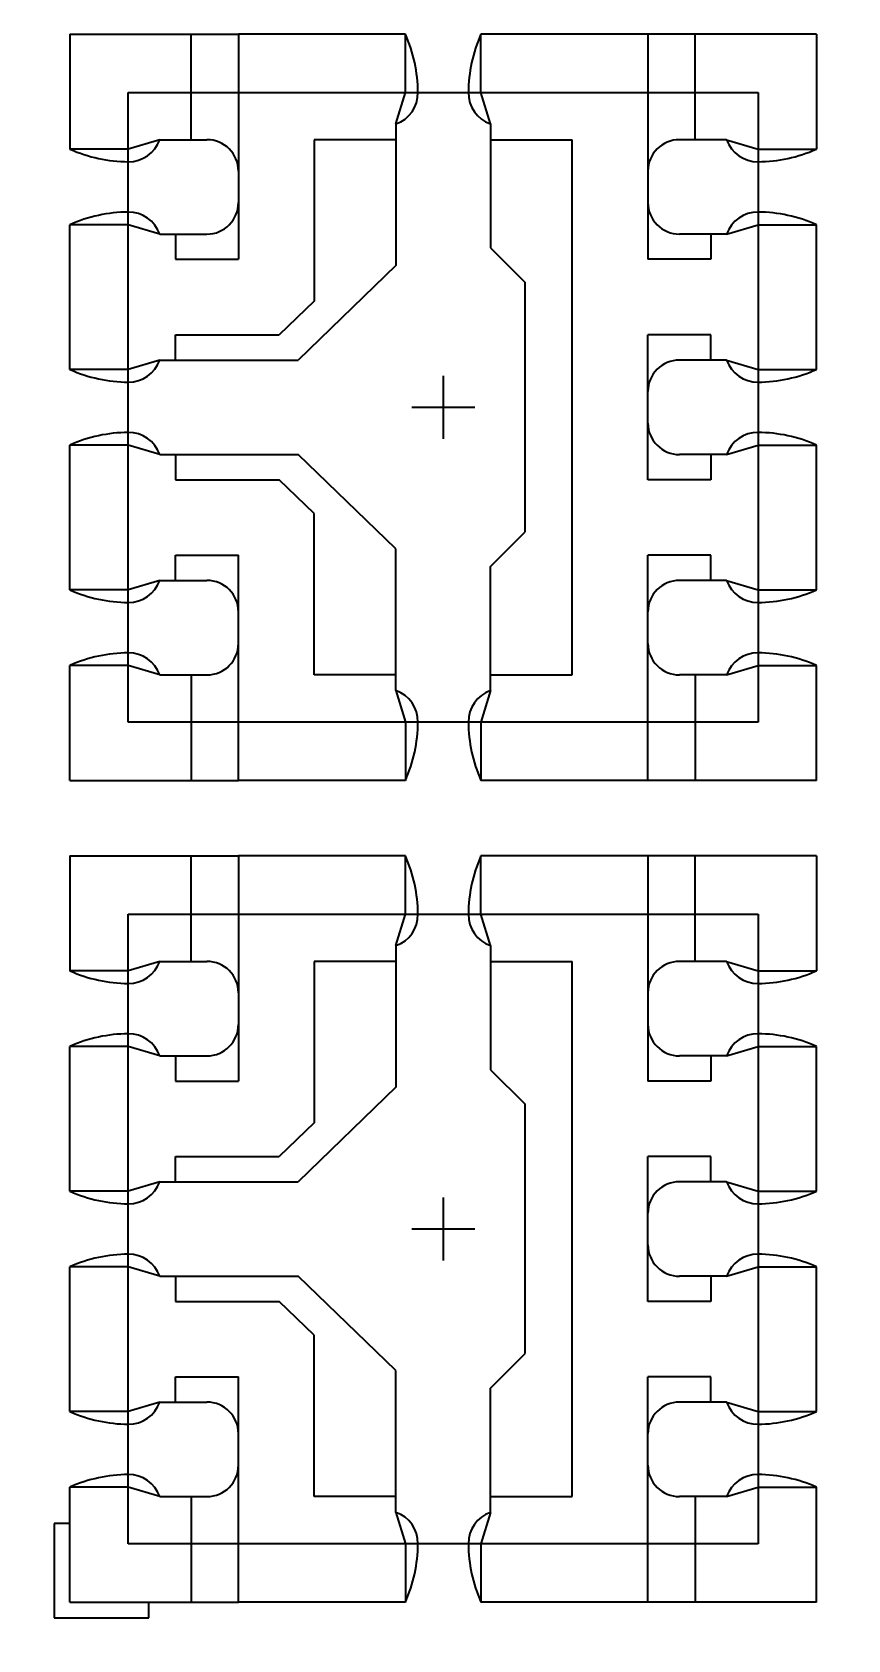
# Model space of a CAD drawing. Header units: millimetres. Extents: x 404.26 to 412.54, y 108.25 to 113.89.
# Drawn here: x 405.7933 to 405.871, y 109.2579 to 109.4111 of the extents above; entities that cross this region are included whole.
import ezdxf

# ---------------------------------------------------------------- set-up
doc = ezdxf.new("R2010")
doc.units = ezdxf.units.MM
doc.header["$LTSCALE"] = 0.5
doc.header["$PDMODE"] = 98
for name, pattern in [('CENTER', [50.800000000000004, 31.75, -6.349999999999999, 6.349999999999999, -6.349999999999999]), ('HIDDEN', [0.375, 0.25, -0.125]), ('PHANTOM2', [31.749999999999986, 15.875, -3.174999999999999, 3.174999999999999, -3.174999999999999, 3.174999999999999, -3.174999999999999])]:
    doc.linetypes.add(name, pattern=pattern)
for name, color, linetype in [('1D', 4, 'Continuous'), ('BTM', 7, 'HIDDEN'), ('CEN', 2, 'CENTER'), ('DIM', 3, 'Continuous'), ('PKG', 1, 'PHANTOM2')]:
    doc.layers.add(name, color=color, linetype=linetype)
doc.styles.add('SIMPLEX', font='simplex.shx')
doc.dimstyles.new('Standard2', dxfattribs={"dimtxt": 0.06, "dimasz": 0.08, "dimexe": 0.01, "dimexo": 0.01, "dimgap": 0.027, "dimtad": 1, "dimdec": 3, "dimlfac": 16.66666667, "dimrnd": 5e-05, "dimzin": 1, "dimtxsty": 'SIMPLEX', "dimcen": 0.1905, "dimclrd": 256, "dimclre": 256, "dimclrt": 256, "dimazin": 3, "dimtp": 0.03, "dimtm": 0.05, "dimtfac": 0.8, "dimtdec": 3, "dimtmove": 0, "dimatfit": 3, "dimfxl": 0.05, "dimtzin": 4, "dimlwd": -1, "dimlwe": -1})

# ---------------------------------------------------------------- blocks, each defined once
blk = doc.blocks.new('*D42')
at = {"layer": 'Defpoints', "color": 0, "ltscale": 0.1, "transparency": 16777216}
for p in [(407.4376386670711, 111.0196421802937), (405.6886386670706, 109.2076421802905), (405.1067626521904, 108.9587934558261)]:
    blk.add_point(p, dxfattribs=at)
at = {"layer": 'DIM', "ltscale": 0.1, "transparency": 16777216}
for p, q in [((405.4267626521903, 109.2076421802905), (405.2667626521904, 108.9587934558261)), ((405.6786386670706, 109.2076421802905), (405.4267626521903, 109.2076421802905)), ((405.2667626521904, 108.9587934558261), (405.1067626521904, 108.9587934558261))]:
    blk.add_line(p, q, dxfattribs=at)
at = {"layer": 'DIM', "ltscale": 0.1, "transparency": 16777216, "insert": (404.931191223619, 108.9587934558261), "char_height": 0.06, "attachment_point": 5, "style": 'SIMPLEX'}
blk.add_mtext('\\A1;30.200', dxfattribs=at)
blk = doc.blocks.new('*D43')
at = {"layer": '1D', "ltscale": 0.1, "transparency": 16777216}
for p, q in [((405.4249392982685, 109.1176421802921), (405.2667626521904, 108.8804127748901)), ((405.5749392982686, 109.1176421802921), (405.4249392982685, 109.1176421802921)), ((405.2667626521904, 108.8804127748901), (405.1067626521904, 108.8804127748901))]:
    blk.add_line(p, q, dxfattribs=at)
at = {"layer": 'Defpoints', "color": 0, "ltscale": 0.1, "transparency": 16777216}
for p in [(407.4376386670711, 111.0196421802937), (405.5849392982686, 109.1176421802921), (405.1067626521904, 108.8804127748901)]:
    blk.add_point(p, dxfattribs=at)
at = {"layer": '1D', "ltscale": 0.1, "transparency": 16777216, "insert": (404.771191223619, 108.8804127748901), "char_height": 0.06, "attachment_point": 5, "style": 'SIMPLEX'}
blk.add_mtext('\\A1;31.700%%P0.300', dxfattribs=at)
blk = doc.blocks.new('*D44')
at = {"layer": '1D', "ltscale": 0.1, "transparency": 16777216}
for p, q in [((405.4267626521903, 109.033642180292), (405.2667626521904, 108.8036790607188)), ((406.3686386670711, 109.033642180292), (405.4267626521903, 109.033642180292)), ((405.2667626521904, 108.8036790607188), (405.1067626521904, 108.8036790607188))]:
    blk.add_line(p, q, dxfattribs=at)
at = {"layer": 'Defpoints', "color": 0, "ltscale": 0.1, "transparency": 16777216}
for p in [(407.4376386670711, 111.0196421802937), (406.378638667071, 109.033642180292), (405.1067626521904, 108.8036790607188)]:
    blk.add_point(p, dxfattribs=at)
at = {"layer": '1D', "ltscale": 0.1, "transparency": 16777216, "insert": (404.9369055093333, 108.8036790607188), "char_height": 0.06, "attachment_point": 5, "style": 'SIMPLEX'}
blk.add_mtext('\\A1;33.100', dxfattribs=at)
blk = doc.blocks.new('*D45')
at = {"layer": 'Defpoints', "color": 0, "ltscale": 0.1, "transparency": 16777216}
for p in [(407.4376386670711, 111.0196421802937), (405.6886386670706, 109.2076421802905), (405.5971660770284, 108.5592399406165)]:
    blk.add_point(p, dxfattribs=at)
at = {"layer": 'DIM', "ltscale": 0.1, "transparency": 16777216}
for p, q in [((405.6886386670706, 109.1976421802905), (405.6886386670706, 108.8792399406165)), ((405.6886386670706, 108.8792399406165), (405.5971660770284, 108.7192399406165)), ((405.5971660770284, 108.7192399406165), (405.5971660770284, 108.5592399406165))]:
    blk.add_line(p, q, dxfattribs=at)
at = {"layer": 'DIM', "ltscale": 0.1, "transparency": 16777216, "insert": (405.5971660770284, 108.3893827977594), "char_height": 0.06, "attachment_point": 5, "rotation": 90, "style": 'SIMPLEX'}
blk.add_mtext('\\A1;29.150', dxfattribs=at)
blk = doc.blocks.new('*D46')
at = {"layer": 'Defpoints', "color": 0, "ltscale": 0.1, "transparency": 16777216}
for p in [(407.4376386670711, 111.0196421802937), (405.7306386670707, 109.2076421802905), (405.6711139453585, 108.5592399406165)]:
    blk.add_point(p, dxfattribs=at)
at = {"layer": 'DIM', "ltscale": 0.1, "transparency": 16777216}
for p, q in [((405.7306386670707, 109.1976421802905), (405.7306386670707, 108.8792399406165)), ((405.7306386670707, 108.8792399406165), (405.6711139453585, 108.7192399406165)), ((405.6711139453585, 108.7192399406165), (405.6711139453585, 108.5592399406165))]:
    blk.add_line(p, q, dxfattribs=at)
at = {"layer": 'DIM', "ltscale": 0.1, "transparency": 16777216, "insert": (405.6711139453585, 108.3836685120451), "char_height": 0.06, "attachment_point": 5, "rotation": 90, "style": 'SIMPLEX'}
blk.add_mtext('\\A1;28.450', dxfattribs=at)
blk = doc.blocks.new('*D47')
at = {"layer": 'Defpoints', "color": 0, "ltscale": 0.1, "transparency": 16777216}
for p in [(407.4376386670711, 111.0196421802937), (405.7822386670706, 109.2542921802905), (405.8223730393939, 108.5592399406165)]:
    blk.add_point(p, dxfattribs=at)
at = {"layer": 'DIM', "ltscale": 0.1, "transparency": 16777216}
for p, q in [((405.7822386670706, 109.2442921802905), (405.7822386670706, 108.8792399406165)), ((405.7822386670706, 108.8792399406165), (405.8223730393939, 108.7192399406165)), ((405.8223730393939, 108.7192399406165), (405.8223730393939, 108.5592399406165))]:
    blk.add_line(p, q, dxfattribs=at)
at = {"layer": 'DIM', "ltscale": 0.1, "transparency": 16777216, "insert": (405.8223730393939, 108.3836685120451), "char_height": 0.06, "attachment_point": 5, "rotation": 90, "style": 'SIMPLEX'}
blk.add_mtext('\\A1;27.590', dxfattribs=at)
blk = doc.blocks.new('*D48')
at = {"layer": 'Defpoints', "color": 0, "ltscale": 0.1, "transparency": 16777216}
for p in [(407.4376386670711, 111.0196421802937), (405.7897386670707, 109.2467921802905), (405.1067626521904, 109.0939799485376)]:
    blk.add_point(p, dxfattribs=at)
at = {"layer": 'DIM', "ltscale": 0.1, "transparency": 16777216}
for p, q in [((405.4267626521903, 109.2467921802905), (405.2667626521904, 109.0939799485376)), ((405.7797386670706, 109.2467921802905), (405.4267626521903, 109.2467921802905)), ((405.2667626521904, 109.0939799485376), (405.1067626521904, 109.0939799485376))]:
    blk.add_line(p, q, dxfattribs=at)
at = {"layer": 'DIM', "ltscale": 0.1, "transparency": 16777216, "insert": (404.931191223619, 109.0939799485376), "char_height": 0.06, "attachment_point": 5, "style": 'SIMPLEX'}
blk.add_mtext('\\A1;29.548', dxfattribs=at)
blk = doc.blocks.new('*D49')
at = {"layer": 'Defpoints', "color": 0, "ltscale": 0.1, "transparency": 16777216}
for p in [(407.4376386670711, 111.0196421802965), (405.6886386670707, 109.2409421802905), (405.1067626521904, 109.0300345578797)]:
    blk.add_point(p, dxfattribs=at)
at = {"layer": 'DIM', "ltscale": 0.1, "transparency": 16777216}
for p, q in [((405.4267626521903, 109.2409421802905), (405.2667626521904, 109.0300345578797)), ((405.6786386670707, 109.2409421802905), (405.4267626521903, 109.2409421802905)), ((405.2667626521904, 109.0300345578797), (405.1067626521904, 109.0300345578797))]:
    blk.add_line(p, q, dxfattribs=at)
at = {"layer": 'DIM', "ltscale": 0.1, "transparency": 16777216, "insert": (404.931191223619, 109.0300345578797), "char_height": 0.06, "attachment_point": 5, "style": 'SIMPLEX'}
blk.add_mtext('\\A1;29.645', dxfattribs=at)
blk = doc.blocks.new('*D50')
at = {"layer": 'Defpoints', "color": 0, "ltscale": 0.1, "transparency": 16777216}
for p in [(407.4376386670711, 111.0196421802965), (405.6941886670706, 109.2523421802905), (405.1067626521904, 109.1642548553825)]:
    blk.add_point(p, dxfattribs=at)
at = {"layer": 'DIM', "ltscale": 0.1, "transparency": 16777216}
for p, q in [((405.4267626521903, 109.2523421802905), (405.2667626521904, 109.1642548553825)), ((405.6841886670706, 109.2523421802905), (405.4267626521903, 109.2523421802905)), ((405.2667626521904, 109.1642548553825), (405.1067626521904, 109.1642548553825))]:
    blk.add_line(p, q, dxfattribs=at)
at = {"layer": 'DIM', "ltscale": 0.1, "transparency": 16777216, "insert": (404.931191223619, 109.1642548553825), "char_height": 0.06, "attachment_point": 5, "style": 'SIMPLEX'}
blk.add_mtext('\\A1;29.455', dxfattribs=at)
blk = doc.blocks.new('*D51')
at = {"layer": 'Defpoints', "color": 0, "ltscale": 0.1, "transparency": 16777216}
for p in [(407.4376386670711, 111.0196421802965), (405.7456386670707, 109.2076421802905), (405.7456386670707, 108.5592399406165)]:
    blk.add_point(p, dxfattribs=at)
at = {"layer": 'DIM', "ltscale": 0.1, "transparency": 16777216}
blk.add_line((405.7456386670707, 109.1976421802905), (405.7456386670707, 108.5592399406165), dxfattribs=at)
at = {"layer": 'DIM', "ltscale": 0.1, "transparency": 16777216, "insert": (405.7456386670707, 108.3836685120451), "char_height": 0.06, "attachment_point": 5, "rotation": 90, "style": 'SIMPLEX'}
blk.add_mtext('\\A1;28.200', dxfattribs=at)
blk = doc.blocks.new('*D52')
at = {"layer": 'Defpoints', "color": 0, "ltscale": 0.1, "transparency": 16777216}
for p in [(407.4376386670711, 111.0196421802965), (405.7456386670707, 109.2542921802905), (405.1067626521904, 109.2393844939279)]:
    blk.add_point(p, dxfattribs=at)
at = {"layer": 'DIM', "ltscale": 0.1, "transparency": 16777216}
for p, q in [((405.4267626521903, 109.2542921802905), (405.2667626521904, 109.2393844939279)), ((405.7356386670707, 109.2542921802905), (405.4267626521903, 109.2542921802905)), ((405.2667626521904, 109.2393844939279), (405.1067626521904, 109.2393844939279))]:
    blk.add_line(p, q, dxfattribs=at)
at = {"layer": 'DIM', "ltscale": 0.1, "transparency": 16777216, "insert": (404.931191223619, 109.2393844939279), "char_height": 0.06, "attachment_point": 5, "style": 'SIMPLEX'}
blk.add_mtext('\\A1;29.423', dxfattribs=at)
blk = doc.blocks.new('*D57')
at = {"layer": 'Defpoints', "color": 0, "ltscale": 0.1, "transparency": 16777216}
for p in [(407.4376386670714, 111.0196421802998), (405.1067626521904, 109.3145255051976), (405.7456386670707, 109.2614921802905)]:
    blk.add_point(p, dxfattribs=at)
at = {"layer": 'DIM', "ltscale": 0.1, "transparency": 16777216}
for p, q in [((405.2667626521904, 109.3145255051976), (405.1067626521904, 109.3145255051976)), ((405.4267626521903, 109.2614921802905), (405.2667626521904, 109.3145255051976)), ((405.7356386670707, 109.2614921802905), (405.4267626521903, 109.2614921802905))]:
    blk.add_line(p, q, dxfattribs=at)
at = {"layer": 'DIM', "ltscale": 0.1, "transparency": 16777216, "insert": (404.931191223619, 109.3145255051976), "char_height": 0.06, "attachment_point": 5, "style": 'SIMPLEX'}
blk.add_mtext('\\A1;29.303', dxfattribs=at)
blk = doc.blocks.new('*D97')
at = {"layer": 'Defpoints', "color": 0, "ltscale": 0.1, "transparency": 16777216}
for p in [(407.4376386670707, 111.0196421802905), (405.7897386670707, 109.2076421802905), (405.9073730393938, 108.5592399406165)]:
    blk.add_point(p, dxfattribs=at)
at = {"layer": 'DIM', "ltscale": 0.1, "transparency": 16777216}
for p, q in [((405.7897386670707, 109.1976421802905), (405.7897386670707, 108.8792399406165)), ((405.7897386670707, 108.8792399406165), (405.9073730393938, 108.7192399406165)), ((405.9073730393938, 108.7192399406165), (405.9073730393938, 108.5592399406165))]:
    blk.add_line(p, q, dxfattribs=at)
at = {"layer": 'DIM', "ltscale": 0.1, "transparency": 16777216, "insert": (405.9073730393938, 108.3836685120451), "char_height": 0.06, "attachment_point": 5, "rotation": 90, "style": 'SIMPLEX'}
blk.add_mtext('\\A1;27.465', dxfattribs=at)
blk = doc.blocks.new('*D98')
at = {"layer": 'Defpoints', "color": 0, "ltscale": 0.1, "transparency": 16777216}
for p in [(407.4376386670707, 111.0196421802905), (405.7969386670706, 109.2076421802905), (405.9923730393939, 108.5592399406165)]:
    blk.add_point(p, dxfattribs=at)
at = {"layer": 'DIM', "ltscale": 0.1, "transparency": 16777216}
for p, q in [((405.7969386670706, 109.1976421802905), (405.7969386670706, 108.8792399406165)), ((405.7969386670706, 108.8792399406165), (405.9923730393939, 108.7192399406165)), ((405.9923730393939, 108.7192399406165), (405.9923730393939, 108.5592399406165))]:
    blk.add_line(p, q, dxfattribs=at)
at = {"layer": 'DIM', "ltscale": 0.1, "transparency": 16777216, "insert": (405.9923730393939, 108.3836685120451), "char_height": 0.06, "attachment_point": 5, "rotation": 90, "style": 'SIMPLEX'}
blk.add_mtext('\\A1;27.345', dxfattribs=at)
blk = doc.blocks.new('*U143')
at = {"layer": 'CEN', "ltscale": 0.005}
for p, q in [((0, 0.0029999999999998), (0, -0.0029999999999998)), ((-0.0030000000000007, 0), (0.0030000000000007, 0))]:
    blk.add_line(p, q, dxfattribs=at)
at = {"layer": 'PKG', "ltscale": 0.02}
blk.add_lwpolyline([(-0.03, -0.03), (-0.03, 0.03), (0.03, 0.03), (0.03, -0.03)], close=True, dxfattribs=at)
blk = doc.blocks.new('*U144')
at = {"layer": 'DIM', "color": 0, "linetype": 'ByBlock', "lineweight": -2, "transparency": 16777216}
for p in [(0, 0.0783), (0, 0)]:
    blk.add_blockref('*U143', p, dxfattribs=at)

msp = doc.modelspace()

# ---------------------------------------------------------------- linework, layer by layer
at = {"color": 0, "linetype": 'ByBlock', "ltscale": 0.02}
for p, q in [((405.7969386670706, 109.4108921802906), (405.7969386670706, 109.3999421802905)), ((405.7969386670706, 109.4108921802906), (405.8084886670707, 109.4108921802906)), ((405.8084886670707, 109.4008421802906), (405.8084886670707, 109.4108921802906)), ((405.8288886670707, 109.4108921802905), (405.8129886670707, 109.4108921802905)), ((405.8129886670707, 109.4108921802906), (405.8129886670707, 109.3894421802906)), ((405.8288886670707, 109.4053421802905), (405.8288886670707, 109.4108921802905)), ((405.8360886670707, 109.4053421802905), (405.8360886670707, 109.4108921802905)), ((405.8519886670707, 109.4108921802905), (405.8360886670707, 109.4108921802905)), ((405.8519886670707, 109.4108921802906), (405.8519886670707, 109.3894421802906)), ((405.8564886670707, 109.4008421802906), (405.8564886670707, 109.4108921802906)), ((405.8680386670706, 109.4108921802906), (405.8564886670707, 109.4108921802906)), ((405.8680386670706, 109.4108921802906), (405.8680386670706, 109.3999421802905)), ((405.8279886670707, 109.4023421802905), (405.8288886670707, 109.4053421802905)), ((405.8369886670707, 109.4023421802905), (405.8360886670707, 109.4053421802905)), ((405.8279886670707, 109.4023421802905), (405.8279886670707, 109.4008421802905)), ((405.8369886670707, 109.4023421802905), (405.8369886670707, 109.4008421802905)), ((405.8024886670707, 109.3999421802905), (405.7969386670706, 109.3999421802905)), ((405.8054886670707, 109.4008421802906), (405.8024886670707, 109.3999421802905)), ((405.8054886670707, 109.4008421802906), (405.8084886670707, 109.4008421802906)), ((405.8279886670707, 109.4008421802905), (405.8201886670707, 109.4008421802906)), ((405.8201886670707, 109.4008421802906), (405.8201886670707, 109.3854685650538)), ((405.8369886670707, 109.4008421802905), (405.8447886670706, 109.4008421802905)), ((405.8447886670706, 109.3498421802905), (405.8447886670706, 109.4008421802905)), ((405.8594886670706, 109.4008421802906), (405.8564886670707, 109.4008421802906)), ((405.8594886670706, 109.4008421802906), (405.8624886670706, 109.3999421802905)), ((405.8624886670706, 109.3999421802905), (405.8680386670706, 109.3999421802905)), ((405.7969386670706, 109.3789421802905), (405.7969386670706, 109.3927421802906)), ((405.8024886670707, 109.3927421802906), (405.7969386670706, 109.3927421802906)), ((405.8054886670707, 109.3918421802905), (405.8024886670707, 109.3927421802906)), ((405.8594886670706, 109.3918421802905), (405.8624886670706, 109.3927421802906)), ((405.8624886670706, 109.3927421802906), (405.8680386670706, 109.3927421802906)), ((405.8680386670706, 109.3789421802905), (405.8680386670706, 109.3927421802906)), ((405.8054886670707, 109.3918421802905), (405.8069886670707, 109.3918421802905)), ((405.8069886670707, 109.3918421802905), (405.8069886670707, 109.3894421802906)), ((405.8594886670706, 109.3918421802905), (405.8579886670706, 109.3918421802905)), ((405.8579886670706, 109.3918421802905), (405.8579886670706, 109.3894421802906)), ((405.8069886670707, 109.3894421802906), (405.8129886670707, 109.3894421802906)), ((405.8579886670706, 109.3894421802906), (405.8519886670707, 109.3894421802906)), ((405.8201886670707, 109.3854685650538), (405.8168547361487, 109.3822421802905)), ((405.8069886670707, 109.3798421802905), (405.8069886670707, 109.3822421802905)), ((405.8069886670707, 109.3822421802905), (405.8168547361487, 109.3822421802905)), ((405.8579886670706, 109.3822421802905), (405.8519886670707, 109.3822421802905)), ((405.8519886670707, 109.3684421802905), (405.8519886670707, 109.3822421802905)), ((405.8579886670706, 109.3798421802905), (405.8579886670706, 109.3822421802905)), ((405.8054886670707, 109.3798421802905), (405.8024886670707, 109.3789421802905)), ((405.8054886670707, 109.3798421802905), (405.8069886670707, 109.3798421802905)), ((405.8594886670706, 109.3798421802905), (405.8579886670706, 109.3798421802905)), ((405.8594886670706, 109.3798421802905), (405.8624886670706, 109.3789421802905)), ((405.8024886670707, 109.3789421802905), (405.7969386670706, 109.3789421802905)), ((405.8624886670706, 109.3789421802905), (405.8680386670706, 109.3789421802905)), ((405.8024886670707, 109.3717421802905), (405.7969386670706, 109.3717421802905)), ((405.7969386670706, 109.3579421802905), (405.7969386670706, 109.3717421802905)), ((405.8054886670707, 109.3708421802905), (405.8024886670707, 109.3717421802905)), ((405.8054886670707, 109.3708421802905), (405.8069886670707, 109.3708421802905)), ((405.8069886670707, 109.3708421802905), (405.8069886670707, 109.3684421802905)), ((405.8594886670706, 109.3708421802905), (405.8579886670706, 109.3708421802905)), ((405.8579886670706, 109.3708421802905), (405.8579886670706, 109.3684421802905)), ((405.8594886670706, 109.3708421802905), (405.8624886670706, 109.3717421802905)), ((405.8624886670706, 109.3717421802905), (405.8680386670706, 109.3717421802905)), ((405.8680386670706, 109.3579421802905), (405.8680386670706, 109.3717421802905)), ((405.8069886670707, 109.3684421802905), (405.8168547361487, 109.3684421802905)), ((405.8201886670707, 109.3652157955273), (405.8168547361487, 109.3684421802905)), ((405.8579886670706, 109.3684421802905), (405.8519886670707, 109.3684421802905)), ((405.8201886670707, 109.3498421802905), (405.8201886670707, 109.3652157955273)), ((405.8069886670707, 109.3588421802905), (405.8069886670707, 109.3612421802905)), ((405.8069886670707, 109.3612421802905), (405.8129886670707, 109.3612421802905)), ((405.8129886670707, 109.3397921802905), (405.8129886670707, 109.3612421802905)), ((405.8519886670707, 109.3397921802905), (405.8519886670707, 109.3612421802905)), ((405.8579886670706, 109.3612421802905), (405.8519886670707, 109.3612421802905)), ((405.8579886670706, 109.3588421802905), (405.8579886670706, 109.3612421802905)), ((405.8054886670707, 109.3588421802905), (405.8024886670707, 109.3579421802905)), ((405.8054886670707, 109.3588421802905), (405.8069886670707, 109.3588421802905)), ((405.8594886670706, 109.3588421802905), (405.8579886670706, 109.3588421802905)), ((405.8594886670706, 109.3588421802905), (405.8624886670706, 109.3579421802905)), ((405.8024886670707, 109.3579421802905), (405.7969386670706, 109.3579421802905)), ((405.8624886670706, 109.3579421802905), (405.8680386670706, 109.3579421802905)), ((405.7969386670706, 109.3397921802905), (405.7969386670706, 109.3507421802905)), ((405.8024886670707, 109.3507421802905), (405.7969386670706, 109.3507421802905)), ((405.8054886670707, 109.3498421802905), (405.8024886670707, 109.3507421802905)), ((405.8594886670706, 109.3498421802905), (405.8624886670706, 109.3507421802905)), ((405.8624886670706, 109.3507421802905), (405.8680386670706, 109.3507421802905)), ((405.8680386670706, 109.3397921802905), (405.8680386670706, 109.3507421802905)), ((405.8054886670707, 109.3498421802905), (405.8084886670707, 109.3498421802905)), ((405.8084886670707, 109.3498421802905), (405.8084886670707, 109.3397921802905)), ((405.8279886670707, 109.3498421802905), (405.8201886670707, 109.3498421802905)), ((405.8279886670707, 109.3483421802905), (405.8279886670707, 109.3498421802905)), ((405.8369886670707, 109.3483421802905), (405.8369886670707, 109.3498421802905)), ((405.8369886670707, 109.3498421802905), (405.8447886670706, 109.3498421802905)), ((405.8594886670706, 109.3498421802905), (405.8564886670707, 109.3498421802905)), ((405.8564886670707, 109.3498421802905), (405.8564886670707, 109.3397921802905)), ((405.8279886670707, 109.3483421802905), (405.8288886670707, 109.3453421802905)), ((405.8369886670707, 109.3483421802905), (405.8360886670707, 109.3453421802905)), ((405.8288886670707, 109.3453421802905), (405.8288886670707, 109.3397921802905)), ((405.8360886670707, 109.3453421802905), (405.8360886670707, 109.3397921802905)), ((405.7969386670706, 109.3397921802905), (405.8084886670707, 109.3397921802905)), ((405.8288886670707, 109.3397921802905), (405.8129886670707, 109.3397921802905)), ((405.8519886670707, 109.3397921802905), (405.8360886670707, 109.3397921802905)), ((405.8680386670706, 109.3397921802905), (405.8564886670707, 109.3397921802905)), ((405.7969386670706, 109.3325921802905), (405.7969386670706, 109.3216421802905)), ((405.7969386670706, 109.3325921802905), (405.8084886670707, 109.3325921802906)), ((405.8084886670707, 109.3225421802905), (405.8084886670707, 109.3325921802906)), ((405.8288886670707, 109.3325921802905), (405.8129886670707, 109.3325921802905)), ((405.8129886670707, 109.3325921802905), (405.8129886670707, 109.3111421802905)), ((405.8288886670707, 109.3270421802905), (405.8288886670707, 109.3325921802905)), ((405.8360886670707, 109.3270421802905), (405.8360886670707, 109.3325921802905)), ((405.8519886670707, 109.3325921802905), (405.8360886670707, 109.3325921802905)), ((405.8519886670707, 109.3325921802905), (405.8519886670707, 109.3111421802905)), ((405.8564886670707, 109.3225421802905), (405.8564886670707, 109.3325921802906)), ((405.8680386670706, 109.3325921802905), (405.8564886670707, 109.3325921802906)), ((405.8680386670706, 109.3325921802905), (405.8680386670706, 109.3216421802905)), ((405.8279886670707, 109.3240421802905), (405.8288886670707, 109.3270421802905)), ((405.8369886670707, 109.3240421802905), (405.8360886670707, 109.3270421802905)), ((405.8279886670707, 109.3240421802905), (405.8279886670707, 109.3225421802905)), ((405.8369886670707, 109.3240421802905), (405.8369886670707, 109.3225421802905)), ((405.8024886670707, 109.3216421802905), (405.7969386670706, 109.3216421802905)), ((405.8054886670707, 109.3225421802905), (405.8024886670707, 109.3216421802905)), ((405.8054886670707, 109.3225421802905), (405.8084886670707, 109.3225421802905)), ((405.8279886670707, 109.3225421802905), (405.8201886670707, 109.3225421802905)), ((405.8201886670707, 109.3225421802905), (405.8201886670707, 109.3071685650538)), ((405.8369886670707, 109.3225421802905), (405.8447886670706, 109.3225421802905)), ((405.8447886670706, 109.2715421802905), (405.8447886670706, 109.3225421802905)), ((405.8594886670706, 109.3225421802905), (405.8564886670707, 109.3225421802905)), ((405.8594886670706, 109.3225421802905), (405.8624886670706, 109.3216421802905)), ((405.8624886670706, 109.3216421802905), (405.8680386670706, 109.3216421802905)), ((405.7969386670706, 109.3006421802905), (405.7969386670706, 109.3144421802906)), ((405.8024886670707, 109.3144421802906), (405.7969386670706, 109.3144421802906)), ((405.8054886670707, 109.3135421802905), (405.8024886670707, 109.3144421802906)), ((405.8594886670706, 109.3135421802905), (405.8624886670706, 109.3144421802906)), ((405.8624886670706, 109.3144421802906), (405.8680386670706, 109.3144421802906)), ((405.8680386670706, 109.3006421802905), (405.8680386670706, 109.3144421802906)), ((405.8054886670707, 109.3135421802905), (405.8069886670707, 109.3135421802905)), ((405.8069886670707, 109.3135421802905), (405.8069886670707, 109.3111421802905)), ((405.8594886670706, 109.3135421802905), (405.8579886670706, 109.3135421802905)), ((405.8579886670706, 109.3135421802905), (405.8579886670706, 109.3111421802905)), ((405.8069886670707, 109.3111421802905), (405.8129886670707, 109.3111421802905)), ((405.8579886670706, 109.3111421802905), (405.8519886670707, 109.3111421802905)), ((405.8201886670707, 109.3071685650538), (405.8168547361487, 109.3039421802905)), ((405.8069886670707, 109.3015421802905), (405.8069886670707, 109.3039421802905)), ((405.8069886670707, 109.3039421802905), (405.8168547361487, 109.3039421802905)), ((405.8579886670706, 109.3039421802905), (405.8519886670707, 109.3039421802905)), ((405.8519886670707, 109.2901421802905), (405.8519886670707, 109.3039421802905)), ((405.8579886670706, 109.3015421802905), (405.8579886670706, 109.3039421802905)), ((405.8024886670707, 109.3006421802905), (405.7969386670706, 109.3006421802905)), ((405.8054886670707, 109.3015421802905), (405.8024886670707, 109.3006421802905)), ((405.8054886670707, 109.3015421802905), (405.8069886670707, 109.3015421802905)), ((405.8594886670706, 109.3015421802905), (405.8579886670706, 109.3015421802905)), ((405.8594886670706, 109.3015421802905), (405.8624886670706, 109.3006421802905)), ((405.8624886670706, 109.3006421802905), (405.8680386670706, 109.3006421802905)), ((405.8024886670707, 109.2934421802905), (405.7969386670706, 109.2934421802906)), ((405.7969386670706, 109.2796421802905), (405.7969386670706, 109.2934421802906)), ((405.8054886670707, 109.2925421802905), (405.8024886670707, 109.2934421802905)), ((405.8054886670707, 109.2925421802905), (405.8069886670707, 109.2925421802905)), ((405.8069886670707, 109.2925421802905), (405.8069886670707, 109.2901421802905)), ((405.8594886670706, 109.2925421802905), (405.8579886670706, 109.2925421802905)), ((405.8579886670706, 109.2925421802905), (405.8579886670706, 109.2901421802905)), ((405.8594886670706, 109.2925421802905), (405.8624886670706, 109.2934421802905)), ((405.8624886670706, 109.2934421802905), (405.8680386670706, 109.2934421802906)), ((405.8680386670706, 109.2796421802905), (405.8680386670706, 109.2934421802906)), ((405.8069886670707, 109.2901421802905), (405.8168547361487, 109.2901421802905)), ((405.8201886670707, 109.2869157955273), (405.8168547361487, 109.2901421802905)), ((405.8579886670706, 109.2901421802905), (405.8519886670707, 109.2901421802905)), ((405.8201886670707, 109.2715421802905), (405.8201886670707, 109.2869157955273)), ((405.8069886670707, 109.2805421802905), (405.8069886670707, 109.2829421802905)), ((405.8069886670707, 109.2829421802905), (405.8129886670707, 109.2829421802905)), ((405.8129886670707, 109.2614921802905), (405.8129886670707, 109.2829421802905)), ((405.8519886670707, 109.2614921802905), (405.8519886670707, 109.2829421802905)), ((405.8579886670706, 109.2829421802905), (405.8519886670707, 109.2829421802905)), ((405.8579886670706, 109.2805421802905), (405.8579886670706, 109.2829421802905)), ((405.8054886670707, 109.2805421802905), (405.8024886670707, 109.2796421802905)), ((405.8054886670707, 109.2805421802905), (405.8069886670707, 109.2805421802905)), ((405.8594886670706, 109.2805421802905), (405.8579886670706, 109.2805421802905)), ((405.8594886670706, 109.2805421802905), (405.8624886670706, 109.2796421802905)), ((405.8024886670707, 109.2796421802905), (405.7969386670706, 109.2796421802905)), ((405.8624886670706, 109.2796421802905), (405.8680386670706, 109.2796421802905)), ((405.7969386670706, 109.2614921802905), (405.7969386670706, 109.2724421802905)), ((405.8024886670707, 109.2724421802905), (405.7969386670706, 109.2724421802905)), ((405.8054886670707, 109.2715421802905), (405.8024886670707, 109.2724421802905)), ((405.8054886670707, 109.2715421802905), (405.8084886670707, 109.2715421802905)), ((405.8084886670707, 109.2715421802905), (405.8084886670707, 109.2614921802905)), ((405.8279886670707, 109.2715421802905), (405.8201886670707, 109.2715421802905)), ((405.8279886670707, 109.2700421802905), (405.8279886670707, 109.2715421802905)), ((405.8369886670707, 109.2700421802905), (405.8369886670707, 109.2715421802905)), ((405.8369886670707, 109.2715421802905), (405.8447886670706, 109.2715421802905)), ((405.8594886670706, 109.2715421802905), (405.8564886670707, 109.2715421802905)), ((405.8564886670707, 109.2715421802905), (405.8564886670707, 109.2614921802905)), ((405.8594886670706, 109.2715421802905), (405.8624886670706, 109.2724421802905)), ((405.8624886670706, 109.2724421802905), (405.8680386670706, 109.2724421802905)), ((405.8680386670706, 109.2614921802905), (405.8680386670706, 109.2724421802905)), ((405.8279886670707, 109.2700421802905), (405.8288886670707, 109.2670421802905)), ((405.8369886670707, 109.2700421802905), (405.8360886670707, 109.2670421802905)), ((405.8288886670707, 109.2670421802905), (405.8288886670707, 109.2614921802905)), ((405.8360886670707, 109.2670421802905), (405.8360886670707, 109.2614921802905)), ((405.7969386670706, 109.2614921802905), (405.8084886670707, 109.2614921802905)), ((405.8288886670707, 109.2614921802905), (405.8129886670707, 109.2614921802905)), ((405.8519886670707, 109.2614921802905), (405.8360886670707, 109.2614921802905)), ((405.8680386670706, 109.2614921802905), (405.8564886670707, 109.2614921802905))]:
    msp.add_line(p, q, dxfattribs=at)
at = {"color": 4, "linetype": 'HIDDEN'}
msp.add_circle((405.7937886670707, 109.3757921802905), 0.2261014460552815, dxfattribs=at)
at = {"color": 0, "linetype": 'ByBlock', "ltscale": 0.02}
for centre, radius, start, end in [((405.8162807303706, 109.4052614101932), 0.0138081729320333, 0.335150211455978, 24.06578724337117), ((405.8486966037707, 109.4052614101932), 0.0138081729320333, 155.9342127566288, 179.664849788544), ((405.8269465624475, 109.4053066535267), 0.0031423054614785, 289.3681623019825, 0.6477973009922927), ((405.8380307716937, 109.4053066535267), 0.0031423054614785, 179.3522026990077, 250.6318376980175), ((405.8025694371679, 109.4125501169906), 0.0138081729320333, 245.9342127566468, 269.6648497885578), ((405.8025241938345, 109.4018842849136), 0.0031423054614785, 269.3522026990077, 340.6318376979874), ((405.8624531403068, 109.4018842849136), 0.0031423054614785, 199.3681623020126, 270.6477973009923), ((405.8624078969733, 109.4125501169906), 0.0138081729320333, 270.3351502114422, 294.0657872433531), ((405.8025694371679, 109.3801342435905), 0.0138081729320333, 90.33515021144223, 114.0657872433531), ((405.8025241938345, 109.3908000756675), 0.0031423054614785, 19.36816230201259, 90.6477973009923), ((405.8624531403068, 109.3908000756675), 0.0031423054614785, 89.3522026990077, 160.6318376979874), ((405.8624078969733, 109.3801342435905), 0.0138081729320333, 65.93421275664683, 89.66484978855777), ((405.8025241938345, 109.3808842849136), 0.0031423054614785, 269.3522026990077, 340.6318376979874), ((405.8624531403068, 109.3808842849136), 0.0031423054614785, 199.3681623020126, 270.6477973009923), ((405.8025694371679, 109.3915501169906), 0.0138081729320333, 245.9342127566468, 269.6648497885578), ((405.8624078969733, 109.3915501169906), 0.0138081729320333, 270.3351502114422, 294.0657872433531), ((405.8025694371679, 109.3591342435905), 0.0138081729320333, 90.33515021144223, 114.0657872433531), ((405.8025241938345, 109.3698000756675), 0.0031423054614785, 19.36816230201259, 90.6477973009923), ((405.8624531403068, 109.3698000756675), 0.0031423054614785, 89.3522026990077, 160.6318376979874), ((405.8624078969733, 109.3591342435905), 0.0138081729320333, 65.93421275664683, 89.66484978855777), ((405.8025241938345, 109.3598842849136), 0.0031423054614785, 269.3522026990077, 340.6318376979874), ((405.8624531403068, 109.3598842849136), 0.0031423054614785, 199.3681623020126, 270.6477973009923), ((405.8025694371679, 109.3705501169906), 0.0138081729320333, 245.9342127566468, 269.6648497885578), ((405.8624078969733, 109.3705501169906), 0.0138081729320333, 270.3351502114422, 294.0657872433531), ((405.8025694371679, 109.3381342435905), 0.0138081729320333, 90.33515021144223, 114.0657872433531), ((405.8025241938345, 109.3488000756675), 0.0031423054614785, 19.36816230201259, 90.6477973009923), ((405.8624531403068, 109.3488000756675), 0.0031423054614785, 89.3522026990077, 160.6318376979874), ((405.8624078969733, 109.3381342435905), 0.0138081729320333, 65.93421275664683, 89.66484978855777), ((405.8269465624475, 109.3453777070544), 0.0031423054614785, 359.3522026990077, 70.63183769801753), ((405.8380307716937, 109.3453777070544), 0.0031423054614785, 109.3681623019824, 180.6477973009923), ((405.8162807303706, 109.3454229503878), 0.0138081729320333, 335.9342127566289, 359.664849788544), ((405.8486966037707, 109.3454229503878), 0.0138081729320333, 180.335150211456, 204.065787243371), ((405.8162807303706, 109.3269614101932), 0.0138081729320333, 0.335150211455978, 24.06578724337117), ((405.8486966037707, 109.3269614101932), 0.0138081729320333, 155.9342127566288, 179.664849788544), ((405.8269465624475, 109.3270066535267), 0.0031423054614785, 289.3681623019825, 0.6477973009922927), ((405.8380307716937, 109.3270066535267), 0.0031423054614785, 179.3522026990077, 250.6318376980175), ((405.8025694371679, 109.3342501169906), 0.0138081729320333, 245.9342127566468, 269.6648497885578), ((405.8025241938345, 109.3235842849136), 0.0031423054614785, 269.3522026990077, 340.6318376979874), ((405.8624531403068, 109.3235842849136), 0.0031423054614785, 199.3681623020126, 270.6477973009923), ((405.8624078969733, 109.3342501169906), 0.0138081729320333, 270.3351502114422, 294.0657872433531), ((405.8025694371679, 109.3018342435905), 0.0138081729320333, 90.33515021144223, 114.0657872433531), ((405.8025241938345, 109.3125000756675), 0.0031423054614785, 19.36816230201259, 90.6477973009923), ((405.8624531403068, 109.3125000756675), 0.0031423054614785, 89.3522026990077, 160.6318376979874), ((405.8624078969733, 109.3018342435905), 0.0138081729320333, 65.93421275664683, 89.66484978855777), ((405.8025694371679, 109.3132501169906), 0.0138081729320333, 245.9342127566468, 269.6648497885578), ((405.8025241938345, 109.3025842849136), 0.0031423054614785, 269.3522026990077, 340.6318376979874), ((405.8624531403068, 109.3025842849136), 0.0031423054614785, 199.3681623020126, 270.6477973009923), ((405.8624078969733, 109.3132501169906), 0.0138081729320333, 270.3351502114422, 294.0657872433531), ((405.8025694371679, 109.2808342435905), 0.0138081729320333, 90.33515021144223, 114.0657872433531), ((405.8025241938345, 109.2915000756675), 0.0031423054614785, 19.36816230201259, 90.6477973009923), ((405.8624531403068, 109.2915000756675), 0.0031423054614785, 89.3522026990077, 160.6318376979874), ((405.8624078969733, 109.2808342435905), 0.0138081729320333, 65.93421275664683, 89.66484978855777), ((405.8025241938345, 109.2815842849136), 0.0031423054614785, 269.3522026990077, 340.6318376979874), ((405.8624531403068, 109.2815842849136), 0.0031423054614785, 199.3681623020126, 270.6477973009923), ((405.8025694371679, 109.2922501169906), 0.0138081729320333, 245.9342127566468, 269.6648497885578), ((405.8624078969733, 109.2922501169906), 0.0138081729320333, 270.3351502114422, 294.0657872433531), ((405.8025694371679, 109.2598342435905), 0.0138081729320333, 90.33515021144223, 114.0657872433531), ((405.8025241938345, 109.2705000756675), 0.0031423054614785, 19.36816230201259, 90.6477973009923), ((405.8624531403068, 109.2705000756675), 0.0031423054614785, 89.3522026990077, 160.6318376979874), ((405.8624078969733, 109.2598342435905), 0.0138081729320333, 65.93421275664683, 89.66484978855777), ((405.8269465624475, 109.2670777070544), 0.0031423054614785, 359.3522026990077, 70.63183769801753), ((405.8380307716937, 109.2670777070544), 0.0031423054614785, 109.3681623019824, 180.6477973009923), ((405.8162807303706, 109.2671229503878), 0.0138081729320333, 335.9342127566289, 359.664849788544), ((405.8486966037707, 109.2671229503878), 0.0138081729320333, 180.335150211456, 204.065787243371)]:
    msp.add_arc(centre, radius, start, end, dxfattribs=at)
at = {"layer": 'BTM', "ltscale": 0.02}
for p, q in [((405.8084886670707, 109.4108921802906), (405.8129886670707, 109.4108921802906)), ((405.8564886670707, 109.4108921802906), (405.8519886670707, 109.4108921802906)), ((405.8279886670707, 109.4008421802905), (405.8279886670707, 109.3888421802905)), ((405.8369886670707, 109.4008421802905), (405.8369886670707, 109.3905221802905)), ((405.8564886670707, 109.4008421802905), (405.8549886670706, 109.4008421802906)), ((405.8069886670707, 109.3918421802905), (405.8099886670707, 109.3918421802905)), ((405.8579886670706, 109.3918421802905), (405.8549886670706, 109.3918421802905)), ((405.8369886670707, 109.3905221802905), (405.8402886670706, 109.3872221802905)), ((405.8279886670707, 109.3888421802905), (405.8186886670707, 109.3798421802905)), ((405.8402886670706, 109.3634621802905), (405.8402886670706, 109.3872221802905)), ((405.8069886670707, 109.3798421802905), (405.8186886670707, 109.3798421802905)), ((405.8579886670706, 109.3798421802905), (405.8549886670706, 109.3798421802905)), ((405.8069886670707, 109.3708421802905), (405.8186886670707, 109.3708421802905)), ((405.8279886670707, 109.3618421802905), (405.8186886670707, 109.3708421802905)), ((405.8579886670706, 109.3708421802905), (405.8549886670706, 109.3708421802905)), ((405.8369886670707, 109.3601621802905), (405.8402886670706, 109.3634621802905)), ((405.8279886670707, 109.3498421802905), (405.8279886670707, 109.3618421802905)), ((405.8369886670707, 109.3498421802905), (405.8369886670707, 109.3601621802905)), ((405.8069886670707, 109.3588421802905), (405.8099886670707, 109.3588421802905)), ((405.8579886670706, 109.3588421802905), (405.8549886670706, 109.3588421802905)), ((405.8084886670707, 109.3498421802905), (405.8099886670707, 109.3498421802905)), ((405.8564886670707, 109.3498421802905), (405.8549886670706, 109.3498421802905)), ((405.8084886670707, 109.3397921802905), (405.8129886670707, 109.3397921802905)), ((405.8564886670707, 109.3397921802905), (405.8519886670707, 109.3397921802905)), ((405.8084886670707, 109.3325921802906), (405.8129886670707, 109.3325921802905)), ((405.8564886670707, 109.3325921802906), (405.8519886670707, 109.3325921802905)), ((405.8279886670707, 109.3225421802905), (405.8279886670707, 109.3105421802905)), ((405.8369886670707, 109.3225421802905), (405.8369886670707, 109.3122221802905)), ((405.8564886670707, 109.3225421802905), (405.8549886670706, 109.3225421802905)), ((405.8069886670707, 109.3135421802905), (405.8099886670707, 109.3135421802905)), ((405.8579886670706, 109.3135421802905), (405.8549886670706, 109.3135421802905)), ((405.8369886670707, 109.3122221802905), (405.8402886670706, 109.3089221802905)), ((405.8279886670707, 109.3105421802905), (405.8186886670707, 109.3015421802905)), ((405.8402886670706, 109.2851621802905), (405.8402886670706, 109.3089221802905)), ((405.8069886670707, 109.3015421802905), (405.8186886670707, 109.3015421802905)), ((405.8579886670706, 109.3015421802905), (405.8549886670706, 109.3015421802905)), ((405.8069886670707, 109.2925421802905), (405.8186886670707, 109.2925421802905)), ((405.8279886670707, 109.2835421802905), (405.8186886670707, 109.2925421802905)), ((405.8579886670706, 109.2925421802905), (405.8549886670706, 109.2925421802905)), ((405.8369886670707, 109.2818621802905), (405.8402886670706, 109.2851621802905)), ((405.8279886670707, 109.2715421802905), (405.8279886670707, 109.2835421802905)), ((405.8369886670707, 109.2715421802905), (405.8369886670707, 109.2818621802905)), ((405.8069886670707, 109.2805421802905), (405.8099886670707, 109.2805421802905)), ((405.8579886670706, 109.2805421802905), (405.8549886670706, 109.2805421802905)), ((405.8084886670707, 109.2715421802905), (405.8099886670707, 109.2715421802905)), ((405.8564886670707, 109.2715421802905), (405.8549886670706, 109.2715421802905)), ((405.8084886670707, 109.2614921802905), (405.8129886670707, 109.2614921802905)), ((405.8564886670707, 109.2614921802905), (405.8519886670707, 109.2614921802905))]:
    msp.add_line(p, q, dxfattribs=at)
for points in [[(405.8084886670707, 109.4008421802905), (405.8099886670707, 109.4008421802906, -0.4142135623729618), (405.8129886670707, 109.3978421802905)], [(405.8084886670707, 109.3225421802905), (405.8099886670707, 109.3225421802905, -0.4142135623729618), (405.8129886670707, 109.3195421802905)]]:
    msp.add_lwpolyline(points, format="xyb", dxfattribs=at)
at = {"layer": 'BTM', "linetype": 'HIDDEN', "ltscale": 0.02}
msp.add_lwpolyline([(405.7969386670706, 109.2689921802905), (405.7954386670707, 109.2689921802905), (405.7954386670706, 109.2599921802905), (405.8044386670706, 109.2599921802905), (405.8044386670706, 109.2614921802905)], dxfattribs=at)
at = {"layer": 'BTM', "ltscale": 0.02}
for centre, start, end in [((405.8549886670706, 109.3978421802905), 90, 180), ((405.8099886670707, 109.3948421802905), 270, 0), ((405.8549886670706, 109.3948421802905), 180, 270), ((405.8549886670706, 109.3768421802905), 90, 180), ((405.8549886670706, 109.3738421802905), 180, 270), ((405.8099886670707, 109.3558421802905), 0, 90), ((405.8549886670706, 109.3558421802905), 90, 180), ((405.8099886670707, 109.3528421802905), 270, 0), ((405.8549886670706, 109.3528421802905), 180, 270), ((405.8549886670706, 109.3195421802905), 90, 180), ((405.8099886670707, 109.3165421802905), 270, 0), ((405.8549886670706, 109.3165421802905), 180, 270), ((405.8549886670706, 109.2985421802905), 90, 180), ((405.8549886670706, 109.2955421802905), 180, 270), ((405.8099886670707, 109.2775421802905), 0, 90), ((405.8549886670706, 109.2775421802905), 90, 180), ((405.8099886670707, 109.2745421802906), 270, 0), ((405.8549886670706, 109.2745421802906), 180, 270)]:
    msp.add_arc(centre, 0.003, start, end, dxfattribs=at)
at = {"layer": 'CEN', "ltscale": 0.02}
for p, q in [((405.8324886670707, 109.3000421802905), (405.8324886670707, 109.2940421802905)), ((405.8294886670707, 109.2970421802905), (405.8354886670707, 109.2970421802905))]:
    msp.add_line(p, q, dxfattribs=at)

# ---------------------------------------------------------------- block references
at = {"layer": 'DIM'}
msp.add_blockref('*U144', (405.8324886670707, 109.2970421802905), dxfattribs=at)

# ---------------------------------------------------------------- dimensions: what is measured, and where the dimension line sits
at = {"layer": '1D', "color": 4, "ltscale": 0.1}
dim = msp.add_ordinate_dim(feature_location=(405.5849392982686, 109.1176421802921), offset=(-0.47817664607816823, -0.23722940540199033), dtype=0, origin=(407.4376386670711, 111.0196421802937), text='<>%%P0.300', dimstyle='Standard2', override={"dimarcsym": 1}, dxfattribs=at)
dim.commit()
dim.dimension.update_dxf_attribs({"geometry": '*D43', "text_midpoint": (404.771191223619, 108.8804127748901)})
dim = msp.add_ordinate_dim(feature_location=(406.378638667071, 109.033642180292), offset=(-1.271876014880604, -0.22996311957319904), dtype=0, origin=(407.4376386670711, 111.0196421802937), dimstyle='Standard2', override={"dimarcsym": 1}, dxfattribs=at)
dim.commit()
dim.dimension.update_dxf_attribs({"geometry": '*D44', "text_midpoint": (404.9369055093333, 108.8036790607188)})
at = {"layer": 'DIM', "color": 0, "ltscale": 0.1}
for feature_location, offset, dtype, origin, picture, middle in [((405.6886386670706, 109.2076421802905), (-0.5818760148802085, -0.2488487244644091), 0, (407.4376386670711, 111.0196421802937), '*D42', (404.931191223619, 108.9587934558261)), ((405.7897386670707, 109.2467921802905), (-0.6829760148802961, -0.15281223175290393), 0, (407.4376386670711, 111.0196421802937), '*D48', (404.931191223619, 109.0939799485376)), ((405.6886386670707, 109.2409421802905), (-0.5818760148802653, -0.21090762241080085), 0, (407.4376386670711, 111.0196421802965), '*D49', (404.931191223619, 109.0300345578797)), ((405.6941886670706, 109.2523421802905), (-0.5874260148801795, -0.08808732490800253), 0, (407.4376386670711, 111.0196421802965), '*D50', (404.931191223619, 109.1642548553825)), ((405.7456386670707, 109.2542921802905), (-0.6388760148802817, -0.014907686362604977), 0, (407.4376386670711, 111.0196421802965), '*D52', (404.931191223619, 109.2393844939279)), ((405.7456386670707, 109.2614921802905), (-0.6388760148802817, 0.05303332490709067), 0, (407.4376386670714, 111.0196421802998), '*D57', (404.931191223619, 109.3145255051976)), ((405.6886386670706, 109.2076421802905), (-0.09147259004220132, -0.648402239674013), 1, (407.4376386670711, 111.0196421802937), '*D45', (405.5971660770284, 108.3893827977594)), ((405.7306386670707, 109.2076421802905), (-0.059524721712193696, -0.648402239674013), 1, (407.4376386670711, 111.0196421802937), '*D46', (405.6711139453585, 108.3836685120451)), ((405.7456386670707, 109.2076421802905), (0, -0.648402239674013), 1, (407.4376386670711, 111.0196421802965), '*D51', (405.7456386670707, 108.3836685120451)), ((405.7822386670706, 109.2542921802905), (0.04013437232327988, -0.6950522396740126), 1, (407.4376386670711, 111.0196421802937), '*D47', (405.8223730393939, 108.3836685120451)), ((405.7897386670707, 109.2076421802905), (0.1176343723230957, -0.648402239674013), 1, (407.4376386670707, 111.0196421802905), '*D97', (405.9073730393938, 108.3836685120451)), ((405.7969386670706, 109.2076421802905), (0.19543437232329097, -0.648402239674013), 1, (407.4376386670707, 111.0196421802905), '*D98', (405.9923730393939, 108.3836685120451))]:
    dim = msp.add_ordinate_dim(feature_location=feature_location, offset=offset, dtype=dtype, origin=origin, dimstyle='Standard2', dxfattribs=at)
    dim.commit()
    dim.dimension.update_dxf_attribs({"geometry": picture, "text_midpoint": middle})

doc.saveas('drawing.dxf')
